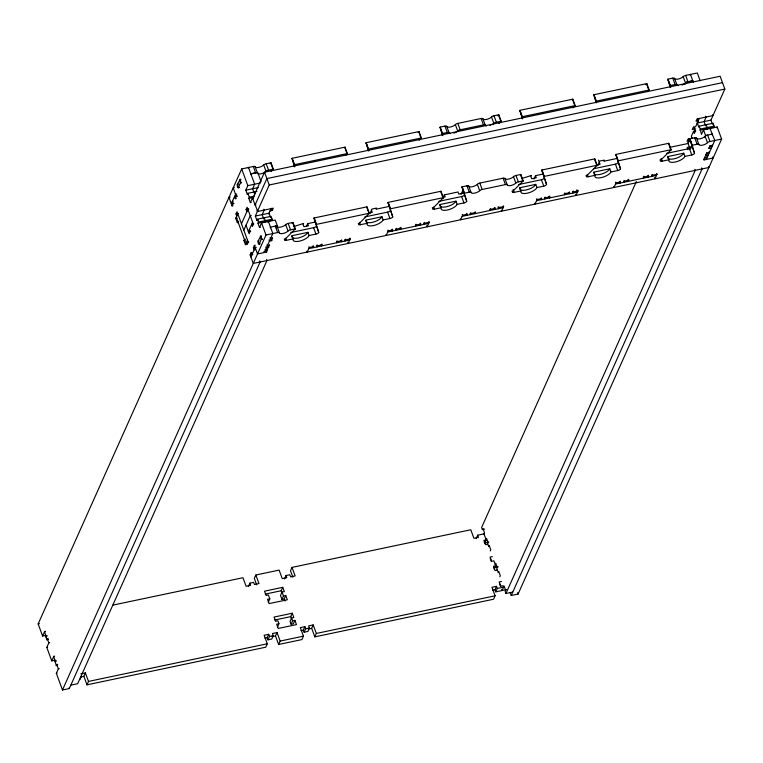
<?xml version="1.0" encoding="UTF-8"?>
<svg xmlns="http://www.w3.org/2000/svg" width="763" height="763" viewBox="0 0 763 763"><rect width="100%" height="100%" fill="white"/><g stroke="black" fill="none" stroke-linecap="round" stroke-linejoin="round"><path stroke-width="1.14" d="M239.363 187.45L238.514 187.631L240.765 181.785A2.108 0.687 78.1 0 0 240.002 179.639L237.35 184.465A1.85 0.601 78.1 0 0 237.551 186.916A1.85 0.601 78.1 0 0 238.523 187.66L239.382 187.479M240.707 182.777L241.556 182.595M258.991 240.746L258.132 240.927L259.315 244.122L261.547 238.256A2.108 0.687 78.1 0 0 260.793 236.11L258.132 240.927A1.85 0.601 78.1 0 0 258.342 243.378A1.85 0.601 78.1 0 0 259.315 244.122L260.164 243.941M46.009 635.302L42.594 636.018L38.15 623.943L241.68 168.947L253.306 166.458A2.461 0.954 -20.2 0 1 255.119 166.763A4.921 1.907 -20.2 0 0 258.733 167.383A4.921 1.907 -20.2 0 0 263.712 164.961A2.461 0.954 -20.2 0 1 266.192 163.749L270.999 162.738L273.354 169.128A2.47 0.954 -20.2 0 1 273.116 169.472L271.142 171.446M248.204 168.137L248.509 167.469L254.661 184.198L252.629 188.747L254.193 193.01M232.953 205.724L232.095 205.905L233.116 203.626L232.333 201.499L233.182 201.318M236.177 198.523L235.319 198.695L236.339 196.425L233.192 187.87L234.327 187.631M42.594 636.018L44.635 631.468L45.484 631.287M250.56 174.527L250.855 173.869L257.684 172.39L261.118 181.718M48.46 639.375L46.753 639.737L44.635 631.468M248.213 194.269L247.365 194.441L245.791 190.187L247.822 185.638L241.68 168.947M236.788 216.11L236.005 213.983L237.016 211.704L248.261 242.252L247.25 244.522L246.459 242.396L248.738 241.909M46.753 639.737L48.107 638.421M238.19 222.472L237.341 222.653L235.767 218.39L237.808 213.84M247.365 194.441L247.87 193.306L256.978 191.389M55.165 660.157L51.75 660.872L46.791 647.415L48.822 642.866L47.258 638.602M237.341 222.653L238.705 221.337M251.218 202.433L250.369 202.615L248.795 198.351L249.31 197.216L247.87 193.306M246.888 211.637L246.106 209.501L247.117 207.231L253.392 224.274L252.381 226.544L251.59 224.417L253.869 223.941M254.356 192.648L254.708 191.866L255.424 193.821M250.369 202.615L252.4 198.065L253.688 197.789M241.461 223.769L247.908 209.358L248.9 209.148M712.318 123.864L710.944 120.134L724.85 89.042L720.138 76.262L264.523 172.2L252.658 198.742L253.65 198.533M243.817 230.159L250.254 215.748L251.256 215.538M51.75 660.872L53.782 656.323L54.64 656.142M57.559 665.365L56.281 665.632L53.782 656.323M246.296 244.484L245.448 244.665L243.874 240.402L245.238 239.086M248.423 231.752L252.61 222.147M258.18 220.068L256.893 220.335L255.328 216.072L269.234 184.98L264.523 172.2M56.281 665.632L57.645 664.315M245.448 244.665L247.479 240.116M256.893 220.335L257.408 219.2L271.075 216.32L272.133 219.191L271.618 220.335L257.951 223.206L259.525 227.469L260.374 227.288M259.716 260.917L260.116 261.995L69.299 688.56L62.471 690L56.328 673.309L58.36 668.76L56.786 664.497M257.951 223.206L258.457 222.071L257.408 219.2M259.525 227.469L261.556 222.92L275.224 220.04L277.293 225.667L276.359 227.756M263.855 218.619L264.236 217.76L265.295 220.631L264.98 222.3M708.503 166.429L708.894 167.498L253.278 263.435L250.14 254.909L251.161 252.639L252.019 252.458M255.433 249.568L254.146 249.835L253.364 247.708L254.384 245.428L255.233 245.247M268.652 213.955L271.027 208.652M250.932 257.045L255.166 247.565L256.311 247.326M270.007 210.922L272.286 210.445L273.307 208.165L257.36 211.523L257.055 210.683M268.013 222.338L268.395 221.48L272.839 233.554L264.351 252.515L263.96 251.447M62.471 690L266.001 234.994L261.556 222.92M270.188 227.832L270.483 227.164L277.293 225.667M254.384 245.428L257.522 253.955L266.63 252.038L267.355 248.957M265.867 246.954L266.306 248.156L268.586 247.679L269.31 244.599M269.005 239.944L269.444 241.137L271.723 240.66L272.448 237.589M80.086 679.404L81.612 675.989M506.622 589.58L495.759 591.869L497.295 588.454L496.503 586.327L491.954 587.291L495.092 595.808L493.566 599.222L314.804 636.867L316.33 633.452L313.192 624.926L308.634 625.889L309.425 628.016L307.89 631.43L304.122 632.222L305.648 628.807L304.866 626.681L300.307 627.644L303.445 636.161L301.919 639.575L278.638 644.477L280.164 641.063L277.026 632.546L272.467 633.5L273.259 635.636L271.733 639.041L267.956 639.842L269.482 636.428L268.7 634.301L264.141 635.255L267.279 643.781L265.753 647.196L86.992 684.831L83.854 676.314L85.38 672.899L80.83 673.853M86.992 684.831L88.518 681.416L85.38 672.899M306.545 226.191L307.689 223.635L315.663 221.947M308.939 246.735L309.234 247.527L307.193 252.076L306.898 251.285M313.488 245.772L313.278 247.708L312.687 246.106M317.294 244.971L317.074 246.907L316.483 245.314M321.843 244.017L321.633 245.953L321.118 244.551M337.036 240.812L336.817 242.748L336.454 241.757M341.586 239.859L341.376 241.795L340.937 240.593M345.381 239.057L345.172 240.994L344.733 239.792M349.94 238.094L350.236 238.895L348.205 243.445L347.756 242.243M369.931 213.583L371.972 209.033L376.521 208.07L376.016 209.205L389.683 206.334M387.909 230.102L388.205 230.903L386.173 235.452L385.878 234.651M392.468 229.138L392.249 231.075L391.81 229.882M396.264 228.347L396.045 230.283L395.606 229.081M400.823 227.384L400.604 229.32L400.012 227.717M248.347 586.575L249.873 583.161L253.64 582.36L254.432 584.496L258.981 583.533L255.843 575.016L279.124 570.114L282.262 578.631L286.821 577.677L286.03 575.54L289.806 574.749L290.589 576.876L295.147 575.922L292.01 567.395L470.771 529.76L473.909 538.277L478.458 537.324L477.676 535.187L483.98 533.862L486.203 539.899L484.677 543.313M255.843 575.016L254.317 578.421L256.673 584.82M416.007 224.188L415.787 226.125L415.425 225.123M420.566 223.225L420.346 225.161L419.908 223.96M424.362 222.424L424.142 224.36L423.703 223.168M428.92 221.47L429.207 222.262L427.175 226.821L426.736 225.619M442.845 198.266L444.371 194.851L458.038 191.971L458.821 194.098L463.379 193.144L462.597 191.008M268.28 602.274L269.806 598.86L268.366 594.949L266.087 595.436L264.523 591.172L282.739 587.329L284.313 591.592L282.033 592.078L280.507 595.483L281.948 599.394L284.227 598.917L285.753 595.502L283.474 595.979L281.948 599.394M284.504 578.955L286.03 575.54M282.005 592.88L281.213 590.743L282.739 587.329M292.01 567.395L290.484 570.81L292.839 577.2M461.062 194.393L463.093 189.844M267.956 639.842L267.174 637.706L268.7 634.301M277.427 627.129L278.953 623.714L277.894 620.844L275.624 621.32L274.051 617.067L292.277 613.223L293.841 617.486L291.571 617.963L290.045 621.378L291.094 624.248L293.374 623.772L294.899 620.357L292.62 620.844L291.094 624.248M462.33 214.432L462.626 215.233L460.585 219.782L460.289 218.981M278.638 644.477L275.5 635.951L277.026 632.546M466.88 213.468L466.67 215.404L466.231 214.212M470.685 212.677L470.466 214.613L470.027 213.411M291.533 618.764L290.751 616.638L292.277 613.223M475.235 211.713L475.025 213.65L474.576 212.448M490.428 208.518L490.208 210.454L489.846 209.453M304.122 632.222L303.331 630.095L304.866 626.681M494.977 207.555L494.767 209.491L494.176 207.898M498.773 206.754L498.563 208.69L497.972 207.097M314.804 636.867L311.666 628.34L313.192 624.926M503.332 205.8L503.628 206.592L501.596 211.151L501.301 210.35M533.966 179.076L535.492 175.662L543.466 173.983M536.742 198.762L537.038 199.563L535.006 204.112L534.71 203.311M541.301 197.798L541.091 199.734L540.643 198.542M545.097 197.007L544.887 198.943L544.439 197.741M549.656 196.043L549.436 197.979L548.855 196.377M564.839 192.848L564.63 194.784L564.258 193.783M569.398 191.885L569.179 193.821L568.74 192.619M573.194 191.084L572.984 193.02L572.536 191.828M577.753 190.13L578.049 190.922L576.008 195.481L575.569 194.279M597.744 165.609L599.775 161.06L604.334 160.106L603.829 161.241L617.496 158.361M615.722 182.128L616.018 182.929L613.977 187.479L613.681 186.677M620.271 181.174L620.061 183.11L619.623 181.909M624.067 180.373L623.857 182.309L623.562 181.508M628.626 179.41L628.416 181.346L627.825 179.753M476.15 538.602L477.676 535.187M636.361 181.556L481.625 527.471L482.407 529.598L484.686 529.121M482.407 529.598L482.922 528.463L484.486 532.727L483.675 534.548M685.021 84.302L685.956 82.213L692.794 80.773L692.508 81.469M643.819 176.215L643.6 178.151L643.228 177.15M690.153 75.079L690.448 74.412L693.338 82.261M488.816 542.054L484.543 542.96L486.575 538.411L488.148 542.665L487.643 543.809L488.701 546.68L489.207 545.545L490.771 549.799L490.266 550.943M648.369 175.261L648.159 177.197L647.711 175.995M652.165 174.46L651.955 176.396L651.516 175.194M656.724 173.497L657.019 174.298L654.988 178.847L654.54 177.645M495.225 564.401L495.731 563.266L497.304 567.529L496.789 568.664L498.229 572.574L498.735 571.43L500.309 575.693L499.803 576.828M494.205 569.208L495.731 565.793L493.919 560.853L491.639 561.33L490.065 557.066L492.345 556.589M688.512 138.704L689.304 140.84L688.112 143.492L669.885 147.326M697.506 118.608L698.288 120.745L695.579 126.811L693.3 127.287L692.279 129.557L695.694 128.842M695.818 130.874L693.538 131.36L691.335 136.281L692.117 138.418M713.767 127.802L714.082 126.133L713.024 123.263L699.347 126.143L698.841 127.278L697.277 123.015L699.309 118.465M510.161 592.527L511.248 595.493L518.087 594.053L721.617 139.057L717.172 126.982L703.505 129.863L701.474 134.412L699.347 126.143M495.759 591.869L494.977 589.742L496.503 586.327M705.832 125.485L706.185 124.703L707.244 127.574L706.929 129.243M704.64 137.569L705.575 135.48L703.505 129.863M710.143 128.852L714.788 140.497L706.3 159.457L705.327 156.787M712.699 123.968L713.024 123.263M512.784 592.088L505.945 593.519L695.227 170.368L694.835 169.3M712.137 134.765L712.432 134.107L705.575 135.48M716.791 127.831L717.172 126.982M712.747 156.949L713.138 158.017L704.03 159.934L704.745 156.863M707.52 153.096L708.255 155.089L705.975 155.576L706.7 152.495M710.658 146.086L711.393 148.079L709.113 148.556L709.838 145.485M511.248 595.493L702.065 168.928L701.664 167.86M239.525 179.582L240.812 179.315M270.102 163.74L270.76 163.082A2.47 0.954 -20.2 0 0 270.999 162.738M345.801 155.204L347.117 153.888A2.47 0.954 -20.2 0 0 347.356 153.544L345 147.154L292.153 158.284A2.47 0.954 -20.2 0 0 292.095 158.456M292.076 223.425L292.734 222.777A2.47 0.954 -20.2 0 0 292.982 222.424L295.329 228.824A2.47 0.954 -20.2 0 1 295.09 229.167L284.58 239.668A2.461 0.954 -20.2 0 0 286.354 240.326L293.183 238.886A8.622 3.338 -20.2 0 0 299.373 241.194A8.622 3.338 -20.2 0 0 309.129 235.529L315.968 234.088A2.461 0.954 -20.2 0 0 318.753 232.477L314.079 218.275L318.753 232.477M418.105 132.571L418.763 131.913A2.47 0.954 -20.2 0 0 419.001 131.57L421.357 137.96A2.47 0.954 -20.2 0 1 421.109 138.313L419.145 140.278M392.754 216.892L388.071 202.7L392.754 216.892A2.461 0.954 -20.2 0 1 389.96 218.514L383.131 219.944A8.622 3.338 -20.2 0 1 373.374 225.61A8.622 3.338 -20.2 0 1 367.184 223.311L360.346 224.742A2.461 0.954 -20.2 0 1 358.581 224.084L369.092 213.583A2.47 0.954 -20.2 0 0 369.33 213.239L366.974 206.849L314.127 217.97A2.47 0.954 -20.2 0 0 314.07 218.151M497.915 115.766L498.573 115.108A2.47 0.954 -20.2 0 0 498.811 114.765L501.167 121.155A2.47 0.954 -20.2 0 1 500.919 121.508L498.954 123.472M466.756 201.308L462.073 187.116L466.756 201.308A2.461 0.954 -20.2 0 1 463.961 202.929L457.132 204.37A8.622 3.338 -20.2 0 1 447.376 210.025A8.622 3.338 -20.2 0 1 441.186 207.727L434.347 209.167A2.461 0.954 -20.2 0 1 432.583 208.509L443.093 197.998A2.47 0.954 -20.2 0 0 443.332 197.655L440.976 191.265L388.129 202.395A2.47 0.954 -20.2 0 0 388.071 202.567M572.946 107.888L574.92 105.923A2.47 0.954 -20.2 0 0 575.159 105.58L572.813 99.18L519.956 110.311A2.47 0.954 -20.2 0 0 519.908 110.492M546.556 184.503L541.883 170.311L546.556 184.503A2.461 0.954 -20.2 0 1 543.771 186.124L536.942 187.564A8.622 3.338 -20.2 0 1 527.185 193.22A8.622 3.338 -20.2 0 1 520.995 190.922L514.157 192.362A2.461 0.954 -20.2 0 1 512.393 191.704L522.903 181.193A2.47 0.954 -20.2 0 0 523.141 180.85L520.786 174.46L515.979 175.471A2.461 0.954 -20.2 0 0 513.499 176.682A4.921 1.907 -20.2 0 1 508.52 179.105A4.921 1.907 -20.2 0 1 504.906 178.485A2.461 0.954 -20.2 0 0 503.094 178.18L479.822 183.082A2.461 0.954 -20.2 0 0 477.333 184.293A4.921 1.907 -20.2 0 1 472.354 186.716A4.921 1.907 -20.2 0 1 468.74 186.105A2.461 0.954 -20.2 0 0 466.927 185.8L462.13 186.811A2.47 0.954 -20.2 0 0 462.073 186.992M645.908 84.607L646.566 83.949A2.47 0.954 -20.2 0 0 646.805 83.606L649.16 89.996A2.47 0.954 -20.2 0 1 648.922 90.339L647.606 91.655M620.557 168.919L615.884 154.727L620.557 168.919A2.461 0.954 -20.2 0 1 617.772 170.54L610.934 171.98A8.622 3.338 -20.2 0 1 601.187 177.636A8.622 3.338 -20.2 0 1 594.987 175.337L588.159 176.778A2.461 0.954 -20.2 0 1 586.385 176.119L596.895 165.609A2.47 0.954 -20.2 0 0 597.143 165.266L594.787 158.876L541.94 170.006A2.47 0.954 -20.2 0 0 541.883 170.187M694.559 153.344L689.886 139.143L694.559 153.344A2.461 0.954 -20.2 0 1 691.774 154.956L684.936 156.396A8.622 3.338 -20.2 0 1 675.188 162.061A8.622 3.338 -20.2 0 1 668.989 159.753L662.16 161.193A2.461 0.954 -20.2 0 1 660.386 160.535L670.896 150.034A2.47 0.954 -20.2 0 0 671.144 149.682L668.789 143.291L615.932 154.422A2.47 0.954 -20.2 0 0 615.884 154.603M257.789 211.437L252.4 198.065M366.097 142.881A2.47 0.954 -20.2 0 1 366.145 142.7L419.001 131.57M440.098 127.297A2.47 0.954 -20.2 0 1 440.146 127.116L444.953 126.105A2.461 0.954 -20.2 0 1 446.765 126.41A4.921 1.907 -20.2 0 0 450.38 127.02A4.921 1.907 -20.2 0 0 455.349 124.607A2.461 0.954 -20.2 0 1 457.838 123.396L481.119 118.494A2.461 0.954 -20.2 0 1 482.922 118.799A4.921 1.907 -20.2 0 0 486.546 119.409A4.921 1.907 -20.2 0 0 491.515 116.987A2.461 0.954 -20.2 0 1 494.004 115.776L498.811 114.765M593.9 94.908A2.47 0.954 -20.2 0 1 593.957 94.726L646.805 83.606M667.902 79.323A2.47 0.954 -20.2 0 1 667.959 79.152L672.766 78.141A2.461 0.954 -20.2 0 1 674.568 78.446A4.921 1.907 -20.2 0 0 678.183 79.056A4.921 1.907 -20.2 0 0 683.162 76.634A2.461 0.954 -20.2 0 1 685.651 75.423L697.296 73L700.176 80.821M250.855 173.869L255.662 172.848A2.461 0.954 -20.2 0 1 257.35 172.982M257.522 173.287A4.921 1.907 -20.2 0 0 261.251 173.735A4.921 1.907 -20.2 0 0 266.058 171.351A2.461 0.954 -20.2 0 1 268.547 170.139L273.354 169.128M294.451 164.856A2.47 0.954 -20.2 0 1 294.499 164.674L347.356 153.544M368.453 149.271A2.47 0.954 -20.2 0 1 368.5 149.09L421.357 137.96M442.454 133.687A2.47 0.954 -20.2 0 1 442.502 133.506L447.309 132.495A2.461 0.954 -20.2 0 1 449.111 132.8A4.921 1.907 -20.2 0 0 450.551 133.592M453.766 133.143A4.921 1.907 -20.2 0 0 457.705 130.998A2.461 0.954 -20.2 0 1 460.194 129.786L483.475 124.884A2.461 0.954 -20.2 0 1 485.278 125.189A4.921 1.907 -20.2 0 0 486.451 125.933M491.715 124.827A4.921 1.907 -20.2 0 0 493.871 123.377A2.461 0.954 -20.2 0 1 496.36 122.166L501.167 121.155M522.254 116.882A2.47 0.954 -20.2 0 1 522.312 116.701L575.159 105.58M596.256 101.298A2.47 0.954 -20.2 0 1 596.313 101.126L649.16 89.996M670.257 85.723A2.47 0.954 -20.2 0 1 670.315 85.542L675.112 84.531A2.461 0.954 -20.2 0 1 676.924 84.836A4.921 1.907 -20.2 0 0 678.631 85.637M681.931 85.065A4.921 1.907 -20.2 0 0 685.517 83.024A2.461 0.954 -20.2 0 1 687.997 81.813L692.804 80.802M240.736 179.419L239.458 179.686L240.631 182.891L241.489 182.71M238.628 184.188L237.331 184.427L238.514 187.631M722.494 82.652L266.878 178.59L255.004 205.133L256.006 204.923M247.822 185.638L260.355 182.996M269.234 184.98L724.85 89.042M245.791 190.187L258.323 187.545M236.683 194.021L235.548 194.26L231.303 203.74L233.545 203.273M228.957 197.379L230.245 197.112M237.102 196.024L234.537 196.568L235.319 198.695M236.339 196.425L237.198 196.244M249.31 197.216L254.432 196.139M248.795 198.351L253.497 197.359M233.116 203.626L233.974 203.444M246.106 209.501L248.376 209.024M236.005 213.983L238.275 213.506M698.288 120.745L696.009 121.222L697.029 118.942L712.976 115.585L712.671 114.746M235.767 218.39L237.055 218.123M255.328 216.072L268.996 213.201L270.56 217.455M697.277 123.015L710.944 120.134M258.457 222.071L272.133 219.191M700.405 129.014L714.082 126.133M699.9 130.149L713.567 127.268M248.376 231.618L250.645 231.141M692.594 138.084L688.045 139.038L687.024 141.317L689.304 140.84M295.329 228.824L290.531 229.835A2.461 0.954 -20.2 0 0 288.042 231.046A4.921 1.907 -20.2 0 1 283.063 233.459A4.921 1.907 -20.2 0 1 279.449 232.849A2.461 0.954 -20.2 0 0 277.637 232.543L275.29 226.153A2.461 0.954 -20.2 0 1 277.093 226.458A4.921 1.907 -20.2 0 0 280.717 227.069A4.921 1.907 -20.2 0 0 285.686 224.646A2.461 0.954 -20.2 0 1 288.176 223.435L292.982 222.424M689.886 139.019A2.47 0.954 -20.2 0 1 689.933 138.837L694.74 137.826A2.461 0.954 -20.2 0 1 696.552 138.132A4.921 1.907 -20.2 0 0 700.167 138.742A4.921 1.907 -20.2 0 0 705.136 136.329A2.461 0.954 -20.2 0 1 707.625 135.118L709.981 141.508L721.617 139.057M294.003 226.477L303.626 223.425L303.121 224.56L303.912 226.725L308.471 225.762L307.689 223.635M521.816 178.504L531.439 175.452L530.924 176.587L531.725 178.752L536.275 177.789L535.492 175.662M368.844 213.049L372.258 212.333L371.476 210.197M442.874 197.455L445.153 196.978L444.371 194.851M596.647 165.075L600.061 164.36L598.497 160.096M261.537 235.92L260.259 236.187L261.432 239.382L262.291 239.201M266.001 234.994L277.637 232.543M316.426 224.541A2.47 0.954 -20.2 0 1 316.483 224.37L369.33 213.239M390.427 208.967A2.47 0.954 -20.2 0 1 390.484 208.785L443.332 197.655M464.429 193.382A2.47 0.954 -20.2 0 1 464.476 193.201L469.283 192.19A2.461 0.954 -20.2 0 1 471.095 192.495A4.921 1.907 -20.2 0 0 474.71 193.106A4.921 1.907 -20.2 0 0 479.689 190.683A2.461 0.954 -20.2 0 1 482.168 189.472L505.449 184.579A2.461 0.954 -20.2 0 1 507.261 184.884A4.921 1.907 -20.2 0 0 510.876 185.495A4.921 1.907 -20.2 0 0 515.845 183.072A2.461 0.954 -20.2 0 1 518.335 181.861L523.141 180.85M544.238 176.577A2.47 0.954 -20.2 0 1 544.286 176.396L597.143 165.266M618.24 160.993A2.47 0.954 -20.2 0 1 618.288 160.812L671.144 149.682M692.232 145.409A2.47 0.954 -20.2 0 1 692.289 145.237L697.096 144.217A2.461 0.954 -20.2 0 1 698.898 144.531A4.921 1.907 -20.2 0 0 702.523 145.142A4.921 1.907 -20.2 0 0 707.492 142.719A2.461 0.954 -20.2 0 1 709.981 141.508M243.874 240.402L245.152 240.135M692.842 146.334L687.148 147.536L687.93 149.672M290.827 232.496L313.612 227.698A2.461 0.954 -20.2 0 0 316.397 226.086M364.828 216.911L387.614 212.114A2.461 0.954 -20.2 0 0 390.398 210.502M438.83 201.337L461.615 196.539A2.461 0.954 -20.2 0 0 464.4 194.918M518.64 184.522L541.415 179.734A2.461 0.954 -20.2 0 0 544.21 178.113M593.633 168.737L615.417 164.15A2.461 0.954 -20.2 0 0 618.202 162.529M666.643 153.363L689.418 148.566A2.461 0.954 -20.2 0 0 692.203 146.944M261.499 239.239L262.348 239.067M272.744 238.39L270.464 238.867L270.016 237.665M710.134 146.286L712.413 145.8L712.117 145.008M293.183 238.886L292.01 235.691L307.956 232.333L309.129 235.529M367.184 223.311L366.011 220.106L381.958 216.749L383.131 219.944M441.186 207.727L440.003 204.532L455.95 201.174L457.132 204.37M520.995 190.922L519.813 187.727L535.76 184.369L536.942 187.564M593.69 172.495A8.622 3.338 -20.2 0 1 593.814 172.142L609.761 168.785L610.934 171.98M668.989 159.753L667.816 156.558L683.762 153.201L684.936 156.396M253.364 247.708L255.071 247.346M269.606 245.4L267.327 245.877L266.955 244.885M706.996 153.296L709.275 152.819L708.903 151.818M267.651 249.759L265.371 250.235L265.076 249.444M705.041 157.655L707.32 157.178L707.024 156.377M250.14 254.909L252.276 254.46M252.801 254.584L251.943 254.766L251.161 252.639M309.234 247.527L313.784 246.573M317.58 245.772L322.139 244.809M337.332 241.613L341.881 240.65M345.677 239.859L350.236 238.895M388.205 230.903L392.764 229.94M396.56 229.138L401.109 228.185M416.302 224.98L420.861 224.026M424.657 223.225L429.207 222.262M462.626 215.233L467.175 214.269M470.971 213.468L475.53 212.515M490.714 209.31L495.273 208.356M499.069 207.555L503.628 206.592M537.038 199.563L541.596 198.599M545.392 197.798L549.951 196.844M565.135 193.64L569.694 192.686M573.49 191.885L578.049 190.922M616.018 182.929L620.567 181.976M624.363 181.174L628.922 180.211M644.106 177.016L648.664 176.053M652.46 175.252L657.019 174.298M308.719 248.652L349.721 240.021M387.69 232.019L428.692 223.387M462.111 216.368L503.122 207.736M536.523 200.679L577.534 192.047L576.742 189.92M615.503 184.055L656.504 175.414M112.953 605.097L242.958 577.725L246.096 586.251L250.655 585.288L249.873 583.161M38.15 623.943L39.428 623.676M486.203 539.899L483.923 540.376L485.497 544.639L487.767 544.162M46.2 635.732L47.058 635.55M45.694 636.867L46.972 636.6M265.266 594.1L281.213 590.743M48.822 642.866L49.681 642.684M269.806 598.86L267.527 599.337L269.091 603.6L287.317 599.766L285.753 595.502M46.791 647.415L47.649 647.234M495.731 565.793L493.461 566.27L495.025 570.533L497.304 570.056M493.699 567.815L498.249 566.852M55.356 660.586L56.204 660.405M54.841 661.721L56.128 661.454M274.804 619.995L290.751 616.638M58.36 668.76L59.218 668.579M278.953 623.714L276.673 624.201L278.247 628.454L296.473 624.62L294.899 620.357M56.328 673.309L57.177 673.128M501.501 581.444L499.221 581.931L500.786 586.194L503.065 585.707L503.59 587.129L497.295 588.454M269.482 636.428L273.259 635.636M305.648 628.807L309.425 628.016M80.439 677.029L83.854 676.314M264.895 638.192L267.174 637.706M272.086 636.676L275.5 635.951M301.061 630.572L303.331 630.095M308.252 629.055L311.666 628.34M492.698 590.219L494.977 589.742M70.835 685.145L77.664 683.705L266.945 260.555L266.554 259.477M88.518 681.416L267.279 643.781M280.164 641.063L303.445 636.161M316.33 633.452L495.092 595.808M705.832 116.186L706.147 117.025L704.106 121.575L705.68 125.838M685.651 75.423L687.997 81.813M683.162 76.634L685.517 83.024M705.136 136.329L707.492 142.719M708.817 147.755L709.113 148.556M705.537 154.374L705.975 155.576M693.777 126.954L695.341 131.217L694.33 133.487L693.538 131.36M674.568 78.446L676.924 84.836M696.552 138.132L698.898 144.531M703.734 159.133L704.03 159.934M672.766 78.141L675.112 84.531M694.74 137.826L697.096 144.217M667.959 79.152L670.315 85.542M689.933 138.837L692.289 145.237M687.787 142.614L690.2 149.157M689.418 148.566L691.774 154.956M646.566 83.949L648.922 90.339M670.896 150.034L668.55 143.635A2.47 0.954 -20.2 0 0 668.789 143.291M661.13 158.399L662.16 161.193M660.09 159.734L660.386 160.535M593.957 94.726L596.313 101.126M615.932 154.422L618.288 160.812M615.417 164.15L617.772 170.54M574.92 105.923L572.565 99.533A2.47 0.954 -20.2 0 0 572.813 99.18M596.895 165.609L594.549 159.219A2.47 0.954 -20.2 0 0 594.787 158.876M593.814 172.142L594.987 175.337M587.272 174.374L588.159 176.778M586.098 175.318L586.385 176.119M519.956 110.311L522.312 116.701M541.94 170.006L544.286 176.396M522.693 118.475L519.908 110.616L522.378 118.818M541.415 179.734L543.771 186.124M498.573 115.108L500.919 121.508M522.903 181.193L520.547 174.803A2.47 0.954 -20.2 0 0 520.786 174.46M494.004 115.776L496.36 122.166M515.979 175.471L518.335 181.861M491.515 116.987L493.871 123.377M513.499 176.682L515.845 183.072M513.127 189.558L514.157 192.362M512.097 190.903L512.393 191.704M482.922 118.799L485.278 125.189M504.906 178.485L507.261 184.884M481.119 118.494L483.475 124.884M503.094 178.18L505.449 184.579M457.838 123.396L460.194 129.786M479.822 183.082L482.168 189.472M455.349 124.607L457.705 130.998M477.333 184.293L479.689 190.683M446.765 126.41L449.111 132.8M468.74 186.105L471.095 192.495M444.953 126.105L447.309 132.495M466.927 185.8L469.283 192.19M440.146 127.116L442.502 133.506M462.13 186.811L464.476 193.201M442.883 135.28L440.098 127.421L442.569 135.623M461.615 196.539L463.961 202.929M418.763 131.913L421.109 138.313M443.093 197.998L440.737 191.608A2.47 0.954 -20.2 0 0 440.976 191.265M433.613 207.164L434.347 209.167M432.287 207.708L432.583 208.509M366.145 142.7L368.5 149.09M388.129 202.395L390.484 208.785M387.614 212.114L389.96 218.514M517.572 592.67L518.087 594.053M347.117 153.888L344.762 147.497A2.47 0.954 -20.2 0 0 345 147.154M369.092 213.583L366.736 207.193A2.47 0.954 -20.2 0 0 366.974 206.849M505.945 593.519L505.163 591.392L505.669 590.257L504.105 585.994L502.064 590.543L501.663 589.446M484.19 541.997L484.543 542.96M490.266 558.497L491.41 561.606M499.593 583.838L499.841 584.515M500.089 585.173L500.566 586.461M359.468 222.348L360.346 224.742M358.286 223.292L358.581 224.084M292.153 158.284L294.499 164.674M314.127 217.97L316.483 224.37M294.89 166.439L292.095 158.59L294.566 166.792M313.612 227.698L315.968 234.088M270.76 163.082L273.116 169.472M292.734 222.777L295.09 229.167M266.192 163.749L268.547 170.139M288.176 223.435L290.531 229.835M263.712 164.961L266.058 171.351M285.686 224.646L288.042 231.046M285.61 238.333L286.354 240.326M284.284 238.867L284.58 239.668M271.504 208.309L272.286 210.445M255.119 166.763L257.322 172.762M277.093 226.458L279.449 232.849M253.306 166.458L255.662 172.848M263.884 209.243L264.198 210.083L262.157 214.641L263.731 218.895M270.836 238.266L271.723 240.66M267.699 245.276L268.586 247.679M265.896 250.035L266.63 252.038M249.387 229.348L250.169 231.475L249.158 233.755L246.02 225.228M228.948 197.35L232.095 205.905M236.282 217.255L245.953 243.531M282.033 592.078L283.474 595.979M291.571 617.963L292.62 620.844M284.227 598.917L285.009 601.044M69.061 687.892L69.299 688.56M670.696 87.306L667.911 79.457L670.229 87.259M596.552 102.404L593.91 95.032L596.227 102.843M368.891 150.864L366.097 143.005L368.424 150.807M307.956 232.333A8.622 3.338 -20.2 0 1 298.199 237.999A8.622 3.338 -20.2 0 1 292.01 235.691M381.958 216.749A8.622 3.338 -20.2 0 1 372.201 222.414A8.622 3.338 -20.2 0 1 366.011 220.106M455.95 201.174A8.622 3.338 -20.2 0 1 446.202 206.83A8.622 3.338 -20.2 0 1 440.003 204.532M535.76 184.369A8.622 3.338 -20.2 0 1 526.012 190.025A8.622 3.338 -20.2 0 1 519.813 187.727M609.761 168.785A8.622 3.338 -20.2 0 1 601.94 173.935A8.622 3.338 -20.2 0 1 593.891 173.783M683.762 153.201A8.622 3.338 -20.2 0 1 674.006 158.857A8.622 3.338 -20.2 0 1 667.816 156.558M522.226 118.418A2.461 0.954 -20.2 0 1 522.102 118.637M490.294 125.418A4.921 1.907 -20.2 0 1 489.932 125.533M442.416 135.223A2.461 0.954 -20.2 0 1 442.292 135.442M294.423 166.391A2.461 0.954 -20.2 0 1 294.194 166.725"/></g></svg>
